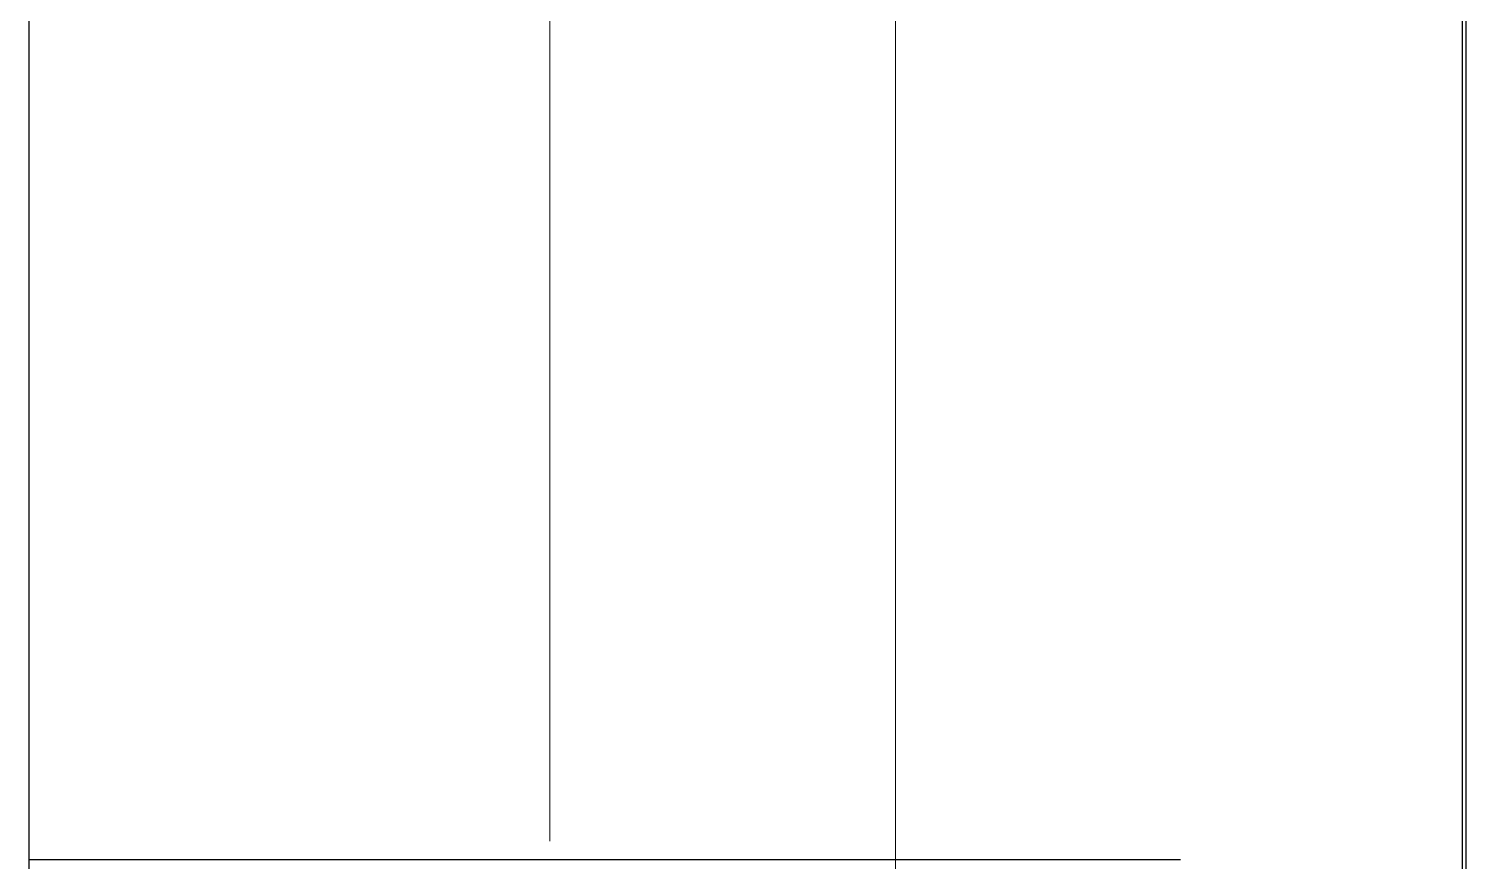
# Model space of a CAD drawing. Extents: x -82 to 113, y -82 to 93.
# Drawn here: x 28.4432 to 28.7552, y 70.479 to 70.6596 of the extents above; entities that cross this region are included whole.
import ezdxf

# ---------------------------------------------------------------- set-up
doc = ezdxf.new("R2010")
doc.units = 0
doc.header["$MEASUREMENT"] = 0
doc.linetypes.add('HIDDEN', pattern=[0.375, 0.25, -0.125])
doc.layers.get('0').update_dxf_attribs({"linetype": 'CONTINUOUS'})
for name, color, linetype in [('Ballons', 7, 'CONTINUOUS'), ('DIM', 7, 'CONTINUOUS'), ('VENT', 5, 'CONTINUOUS')]:
    doc.layers.add(name, color=color, linetype=linetype)

# ---------------------------------------------------------------- blocks, each defined once
blk = doc.blocks.new('hdgh')
at = {"color": 7, "linetype": 'HIDDEN', "lineweight": 0}
blk.add_line((2.2007, 0.22493), (2.2007, -0.22468), dxfattribs=at)
at = {"color": 7, "linetype": 'Continuous', "lineweight": 15}
blk.add_line((2.2757, 0.22493), (2.2757, -0.22468), dxfattribs=at)
blk = doc.blocks.new('spacer 1')
at = {"layer": 'DIM', "linetype": 'HIDDEN'}
blk.add_line((1.85263, 30.6689), (1.85263, 30.9809), dxfattribs=at)
at = {"layer": 'DIM'}
blk.add_lwpolyline([(0.91513, 30.9809), (2.41513, 30.9809), (2.41513, 30.6689), (0.91513, 30.6689)], close=True, dxfattribs=at)
blk = doc.blocks.new('3204-1_Sash_Component')
blk.add_line((1.52833, 0.41883), (0.52476, 0.41883))
blk = doc.blocks.new('3205_Sash_Yoke_Assembly')
at = {"xscale": -1, "rotation": 270}
blk.add_blockref('3204-1_Sash_Component', (-2.60176, -2.17654), dxfattribs=at)
blk = doc.blocks.new('3200_Meeting_Stile_Assembly')
at = {"xscale": -1}
blk.add_blockref('3205_Sash_Yoke_Assembly', (1.01488, 2.24), dxfattribs=at)

msp = doc.modelspace()

# ---------------------------------------------------------------- block references
msp.add_blockref('hdgh', (26.3556, 70.5085))
at = {"layer": 'Ballons', "xscale": -1, "rotation": 270}
msp.add_blockref('spacer 1', (-2.22571, 68.6268), dxfattribs=at)
at = {"layer": 'VENT', "xscale": -1, "rotation": 180}
msp.add_blockref('3200_Meeting_Stile_Assembly', (25.55657, 71.62363), dxfattribs=at)

doc.saveas('drawing.dxf')
